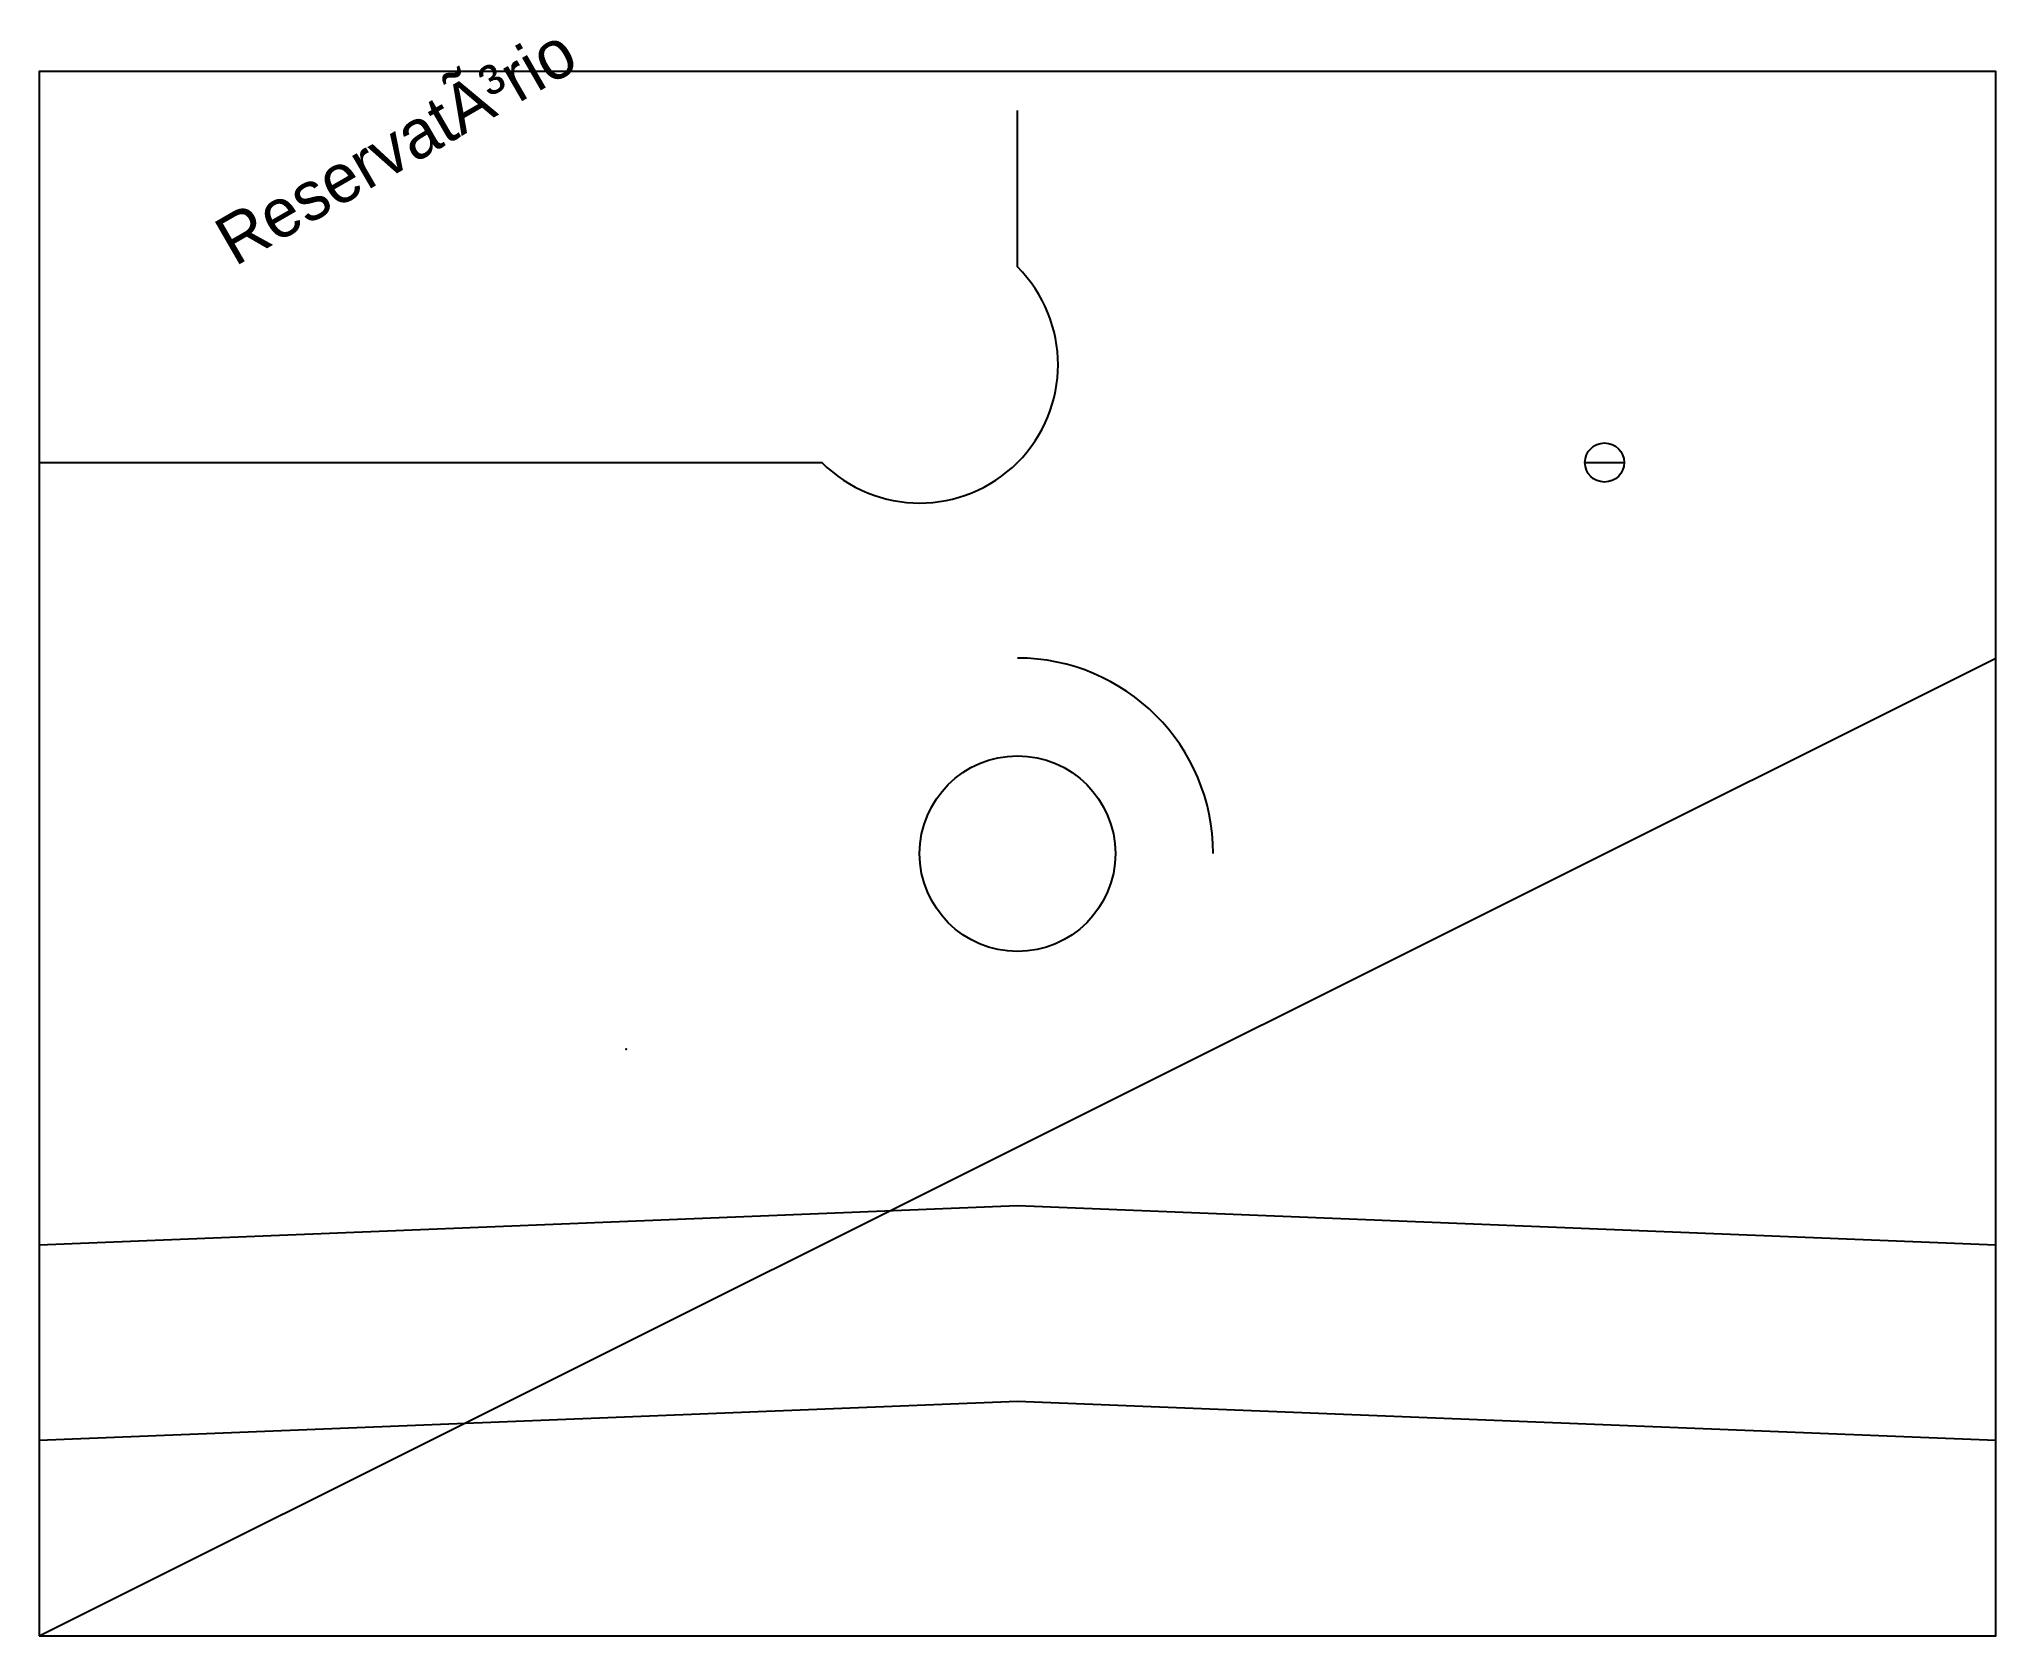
# Model space of a CAD drawing. Header units: millimetres. Extents: x 0 to 100000, y 0 to 81650.
import ezdxf

# ---------------------------------------------------------------- set-up
doc = ezdxf.new("R2010")
doc.units = ezdxf.units.MM
for name, color, linetype in [('CURVAS', 3, 'Continuous'), ('DIVISA', 1, 'Continuous'), ('TEXTO', 2, 'Continuous')]:
    doc.layers.add(name, color=color, linetype=linetype)

# ---------------------------------------------------------------- blocks, each defined once
blk = doc.blocks.new('POCO')
blk.add_line((-1000, 0), (1000, 0))
blk.add_circle((0, 0), 1000)

msp = doc.modelspace()

# ---------------------------------------------------------------- linework, layer by layer
msp.add_circle((50000, 40000), 5000)
msp.add_arc((50000, 40000), 10000, 0, 90)
at = {"layer": 'CURVAS', "elevation": 550000}
msp.add_lwpolyline([(0, 10000), (50000, 12000), (100000, 10000)], dxfattribs=at)
at = {"layer": 'CURVAS'}
msp.add_polyline3d([(0, 20000, 555000), (50000, 22000, 555000), (100000, 20000, 555000)], dxfattribs=at)
msp.add_point((30000, 30000, 612500), dxfattribs=at)
at = {"layer": 'DIVISA'}
msp.add_line((0, 0), (100000, 50000), dxfattribs=at)
msp.add_lwpolyline([(0, 0), (100000, 0), (100000, 80000), (0, 80000)], close=True, dxfattribs=at)
msp.add_lwpolyline([(0, 60000), (40000, 60000, 1), (50000, 70000), (50000, 78000)], format="xyb", dxfattribs=at)

# ---------------------------------------------------------------- block references
msp.add_blockref('POCO', (80000, 60000), dxfattribs=at)

# ---------------------------------------------------------------- texts
at = {"layer": 'TEXTO'}
msp.add_text('ReservatÃ³rio', height=2500, rotation=30, dxfattribs=at).set_placement((10000, 70000))

doc.saveas('drawing.dxf')
